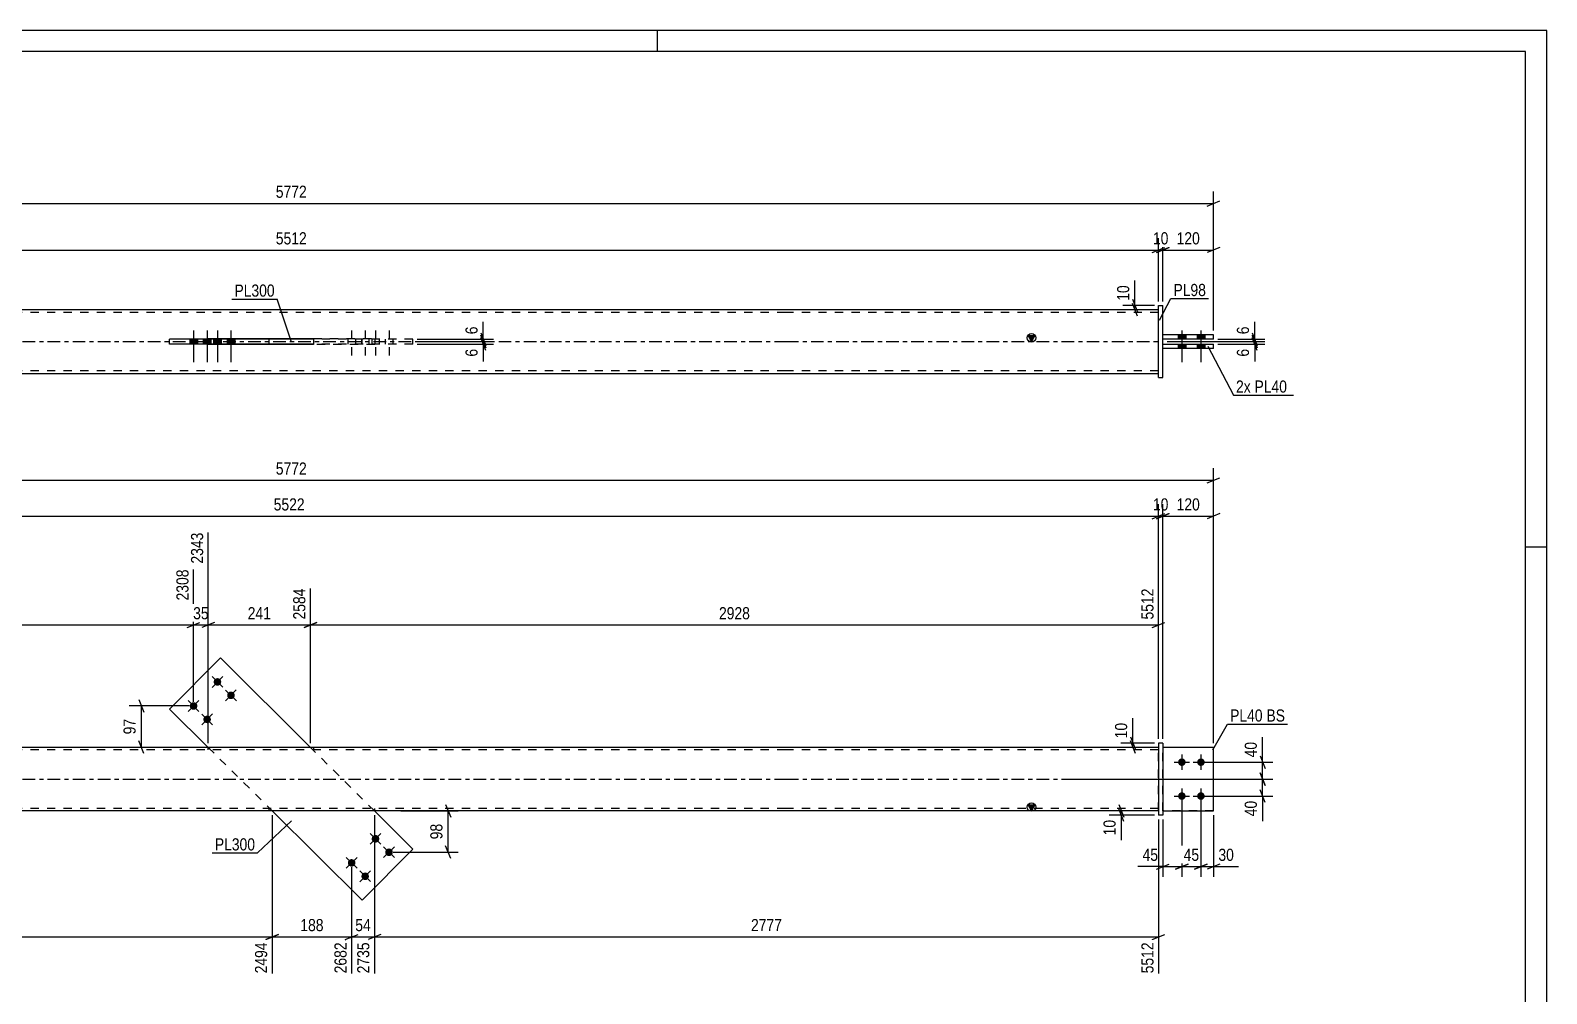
# Model space of a CAD drawing. Header units: millimetres. Extents: x 0 to 594, y 0 to 420.
# Drawn here: x 235.9 to 594, y 192.5 to 420 of the extents above; entities that cross this region are included whole.
import ezdxf

# ---------------------------------------------------------------- set-up
doc = ezdxf.new("R2010")
doc.units = ezdxf.units.MM
doc.linetypes.add('DXK_LINE_DOT2', pattern=[3.9198, 1.9599, -1.9599])
doc.linetypes.add('DXK_LINE_DOT3', pattern=[5.9187, 2.979, -0.9799, 0.9799, -0.9799])
doc.styles.add('Arial Narrow', font='ARIALN.TTF', dxfattribs={"height": 0.2})

# ---------------------------------------------------------------- blocks, each defined once
blk = doc.blocks.new('Unknown-580575931-1131')
at = {"color": 5, "linetype": 'Continuous'}
for p, q in [((594, 420), (0, 420)), ((384, 415), (384, 420)), ((594, 0), (594, 420)), ((589, 415), (5, 415)), ((589, 5), (589, 415)), ((594, 298), (589, 298))]:
    blk.add_line(p, q, dxfattribs=at)
blk = doc.blocks.new('Part-580575931-1689 - 1678')
at = {"color": 2, "linetype": 'Continuous'}
for p, q in [((280.75, 271.81), (268.77, 259.74)), ((302.02, 250.7), (280.75, 271.81)), ((268.77, 259.74), (277.88, 250.7)), ((314.27, 214.6), (293, 235.7)), ((326.24, 226.66), (317.13, 235.7)), ((314.27, 214.6), (326.24, 226.66))]:
    blk.add_line(p, q, dxfattribs=at)
at = {"color": 7, "linetype": 'DXK_LINE_DOT2'}
for p, q in [((278.24, 250.35), (277.88, 250.7)), ((277.88, 250.7), (293, 235.7)), ((317.13, 235.7), (302.02, 250.7))]:
    blk.add_line(p, q, dxfattribs=at)
blk = doc.blocks.new('Bolt-580575931-1681 - 1678')
at = {"linetype": 'Continuous'}
for points in [[(316.76, 228.46, -1), (318.03, 229.74, -1)], [(319.95, 225.29, -1), (321.22, 226.57, -1)], [(311.12, 222.79, -1), (312.39, 224.06, -1)], [(314.32, 219.62, -1), (315.59, 220.89, -1)]]:
    blk.add_hatch(color=1, dxfattribs=at).paths.add_polyline_path(points)
at = {"color": 1, "linetype": 'Continuous'}
for p, q in [((318.67, 227.84), (316.12, 230.37)), ((316.13, 227.83), (318.66, 230.38)), ((321.86, 224.67), (319.31, 227.2)), ((319.32, 224.66), (321.86, 227.21)), ((313.04, 222.16), (310.48, 224.69)), ((310.49, 222.15), (313.03, 224.7)), ((316.23, 218.99), (313.67, 221.52)), ((313.68, 218.98), (316.22, 221.53))]:
    blk.add_line(p, q, dxfattribs=at)
blk = doc.blocks.new('Bolt-580575931-1682 - 1678')
at = {"linetype": 'Continuous'}
for points in [[(280.7, 266.79, -1), (279.43, 265.51, -1)], [(283.89, 263.62, -1), (282.62, 262.34, -1)], [(275.06, 261.11, -1), (273.79, 259.83, -1)], [(278.26, 257.94, -1), (276.99, 256.66, -1)]]:
    blk.add_hatch(color=1, dxfattribs=at).paths.add_polyline_path(points)
at = {"color": 1, "linetype": 'Continuous'}
for p, q in [((278.78, 267.41), (281.34, 264.88)), ((281.33, 267.42), (278.79, 264.87)), ((273.15, 261.74), (275.7, 259.2)), ((275.69, 261.75), (273.16, 259.19)), ((281.98, 264.24), (284.53, 261.71)), ((284.52, 264.25), (281.99, 261.7)), ((276.34, 258.57), (278.9, 256.03)), ((278.89, 258.58), (276.35, 256.02))]:
    blk.add_line(p, q, dxfattribs=at)
blk = doc.blocks.new('Bolt-580575931-1684 - 1678')
at = {"linetype": 'Continuous'}
for points in [[(507.84, 248.1, -1), (507.84, 246.3, -1)], [(512.34, 248.1, -1), (512.34, 246.3, -1)], [(507.84, 240.1, -1), (507.84, 238.3, -1)], [(512.34, 240.1, -1), (512.34, 238.3, -1)]]:
    blk.add_hatch(color=1, dxfattribs=at).paths.add_polyline_path(points)
at = {"color": 1, "linetype": 'Continuous'}
for p, q in [((506.04, 247.2), (509.64, 247.2)), ((507.84, 249), (507.84, 245.4)), ((510.54, 247.2), (514.14, 247.2)), ((512.34, 249), (512.34, 245.4)), ((507.84, 241), (507.84, 237.4)), ((512.34, 241), (512.34, 237.4)), ((506.04, 239.2), (509.64, 239.2)), ((510.54, 239.2), (514.14, 239.2))]:
    blk.add_line(p, q, dxfattribs=at)
blk = doc.blocks.new('Part-580575931-1705 - 1678')
at = {"color": 2, "linetype": 'Continuous'}
for p, q in [((503.34, 251.7), (502.34, 251.7)), ((502.34, 251.7), (502.34, 234.7)), ((503.34, 251.7), (503.34, 234.7)), ((503.34, 234.7), (502.34, 234.7))]:
    blk.add_line(p, q, dxfattribs=at)
blk = doc.blocks.new('Part-580575931-1710 - 1678')
at = {"color": 7, "linetype": 'DXK_LINE_DOT2'}
for p, q in [((515.34, 250.7), (503.34, 250.7)), ((503.34, 235.7), (503.34, 250.7)), ((515.34, 235.7), (515.34, 250.7)), ((515.34, 235.7), (503.34, 235.7))]:
    blk.add_line(p, q, dxfattribs=at)
blk = doc.blocks.new('Part-580575931-1715 - 1678')
at = {"color": 2, "linetype": 'Continuous'}
for p, q in [((515.34, 250.7), (503.34, 250.7)), ((515.34, 235.7), (515.34, 250.7)), ((503.34, 235.7), (515.34, 235.7))]:
    blk.add_line(p, q, dxfattribs=at)
at = {"color": 7, "linetype": 'DXK_LINE_DOT2'}
blk.add_line((503.34, 250.7), (503.34, 235.7), dxfattribs=at)
blk = doc.blocks.new('Part-580575931-1720 - 1678')
at = {"linetype": 'Continuous'}
blk.add_hatch(color=2, dxfattribs=at).paths.add_polyline_path([(472.34, 235.7), (471.54, 237.1), (473.14, 237.1)])
at = {"color": 2, "linetype": 'Continuous'}
for p, q in [((414.24, 250.7), (180.77, 250.7)), ((502.34, 250.7), (414.34, 250.7)), ((472.34, 235.7), (471.54, 237.1)), ((471.54, 237.1), (473.14, 237.1)), ((473.14, 237.1), (472.34, 235.7)), ((414.24, 235.7), (180.77, 235.7)), ((502.34, 235.7), (414.34, 235.7))]:
    blk.add_line(p, q, dxfattribs=at)
at = {"color": 7, "linetype": 'DXK_LINE_DOT2'}
for p, q in [((277.78, 250.7), (277.78, 250.1)), ((302.72, 250.7), (302.72, 250.1)), ((502.34, 235.7), (502.34, 250.7)), ((414.24, 250.1), (180.77, 250.1)), ((502.34, 250.1), (414.34, 250.1)), ((414.24, 236.3), (180.77, 236.3)), ((292.29, 235.7), (292.29, 236.3)), ((317.23, 235.7), (317.23, 236.3)), ((502.34, 236.3), (414.34, 236.3))]:
    blk.add_line(p, q, dxfattribs=at)
at = {"color": 7, "linetype": 'DXK_LINE_DOT3'}
for p, q in [((180.77, 243.2), (414.24, 243.2)), ((414.34, 243.2), (502.34, 243.2))]:
    blk.add_line(p, q, dxfattribs=at)
at = {"color": 2, "linetype": 'Continuous'}
blk.add_circle((472.34, 236.6), 1, dxfattribs=at)
blk = doc.blocks.new('Bolt-580575931-1423 - 1368')
at = {"color": 1, "linetype": 'DXK_LINE_DOT2'}
for p, q in [((311.76, 349.11), (311.76, 341.61)), ((314.95, 349.11), (314.95, 341.61)), ((317.39, 349.11), (317.39, 341.61)), ((320.59, 349.11), (320.59, 341.61)), ((310.86, 347.11), (310.86, 345.91)), ((312.66, 347.11), (312.66, 345.91)), ((314.05, 347.11), (314.05, 345.91)), ((315.85, 347.11), (315.85, 345.91)), ((316.49, 347.11), (316.49, 345.91)), ((318.29, 347.11), (318.29, 345.91)), ((319.69, 347.11), (319.69, 345.91)), ((321.49, 347.11), (321.49, 345.91))]:
    blk.add_line(p, q, dxfattribs=at)
blk = doc.blocks.new('Part-580575931-1396 - 1368')
at = {"color": 2, "linetype": 'Continuous'}
for p, q in [((515.34, 348.11), (503.34, 348.11)), ((515.34, 347.11), (515.34, 348.11)), ((515.34, 347.11), (503.34, 347.11))]:
    blk.add_line(p, q, dxfattribs=at)
at = {"color": 7, "linetype": 'DXK_LINE_DOT2'}
blk.add_line((503.34, 347.11), (503.34, 348.11), dxfattribs=at)
blk = doc.blocks.new('Part-580575931-1401 - 1368')
at = {"color": 2, "linetype": 'Continuous'}
for p, q in [((503.34, 345.91), (515.34, 345.91)), ((515.34, 344.91), (503.34, 344.91)), ((515.34, 344.91), (515.34, 345.91))]:
    blk.add_line(p, q, dxfattribs=at)
at = {"color": 7, "linetype": 'DXK_LINE_DOT2'}
blk.add_line((503.34, 344.91), (503.34, 345.91), dxfattribs=at)
blk = doc.blocks.new('Part-580575931-1416 - 1368')
at = {"linetype": 'Continuous'}
blk.add_hatch(color=2, dxfattribs=at).paths.add_polyline_path([(472.34, 346.51), (471.54, 347.91), (473.14, 347.91)])
at = {"color": 2, "linetype": 'Continuous'}
for p, q in [((414.24, 354.01), (180.77, 354.01)), ((502.34, 354.01), (414.34, 354.01)), ((472.34, 346.51), (471.54, 347.91)), ((471.54, 347.91), (473.14, 347.91)), ((473.14, 347.91), (472.34, 346.51)), ((277.78, 347.21), (302.72, 347.21)), ((277.78, 347.11), (277.78, 347.21)), ((277.78, 345.91), (277.78, 345.81)), ((302.72, 345.81), (277.78, 345.81)), ((292.29, 347.11), (292.29, 347.21)), ((292.29, 345.91), (292.29, 345.81)), ((302.72, 347.21), (302.72, 345.81)), ((180.77, 339.01), (414.24, 339.01)), ((414.34, 339.01), (502.34, 339.01))]:
    blk.add_line(p, q, dxfattribs=at)
at = {"color": 7, "linetype": 'DXK_LINE_DOT2'}
for p, q in [((414.24, 353.41), (180.77, 353.41)), ((502.34, 353.41), (414.34, 353.41)), ((502.34, 339.01), (502.34, 354.01)), ((277.78, 345.81), (277.78, 347.11)), ((292.29, 345.81), (292.29, 347.11)), ((302.72, 347.21), (317.23, 347.21)), ((317.23, 345.81), (302.72, 345.81)), ((317.23, 347.21), (317.23, 345.81)), ((414.24, 339.61), (180.77, 339.61)), ((502.34, 339.61), (414.34, 339.61))]:
    blk.add_line(p, q, dxfattribs=at)
at = {"color": 7, "linetype": 'DXK_LINE_DOT3'}
for p, q in [((180.77, 346.51), (414.24, 346.51)), ((414.34, 346.51), (502.34, 346.51))]:
    blk.add_line(p, q, dxfattribs=at)
at = {"color": 2, "linetype": 'Continuous'}
blk.add_circle((472.34, 347.41), 1, dxfattribs=at)
blk = doc.blocks.new('Bolt-580575931-1422 - 1368')
at = {"linetype": 'Continuous'}
for points in [[(275.33, 347.11), (273.53, 347.11), (273.53, 345.91), (275.33, 345.91)], [(278.52, 347.11), (276.72, 347.11), (276.72, 345.91), (278.52, 345.91)], [(280.96, 347.11), (279.16, 347.11), (279.16, 345.91), (280.96, 345.91)], [(284.16, 347.11), (282.36, 347.11), (282.36, 345.91), (284.16, 345.91)]]:
    blk.add_hatch(color=1, dxfattribs=at).paths.add_polyline_path(points)
at = {"color": 1, "linetype": 'Continuous'}
for p, q in [((274.43, 349.11), (274.43, 341.61)), ((277.62, 349.11), (277.62, 341.61)), ((280.06, 349.11), (280.06, 341.61)), ((283.26, 349.11), (283.26, 341.61)), ((273.53, 347.11), (273.53, 345.91)), ((275.33, 347.11), (275.33, 345.91)), ((276.72, 347.11), (276.72, 345.91)), ((278.52, 347.11), (278.52, 345.91)), ((279.16, 347.11), (279.16, 345.91)), ((280.96, 347.11), (280.96, 345.91)), ((282.36, 347.11), (282.36, 345.91)), ((284.16, 347.11), (284.16, 345.91))]:
    blk.add_line(p, q, dxfattribs=at)
blk = doc.blocks.new('Part-580575931-1444 - 1368')
at = {"color": 2, "linetype": 'Continuous'}
for p, q in [((502.34, 338.01), (502.34, 355.01)), ((502.34, 355.01), (503.34, 355.01)), ((503.34, 338.01), (503.34, 355.01)), ((502.34, 338.01), (503.34, 338.01))]:
    blk.add_line(p, q, dxfattribs=at)
blk = doc.blocks.new('Part-580575931-1470 - 1368')
at = {"color": 2, "linetype": 'Continuous'}
for p, q in [((268.77, 345.91), (268.77, 347.11)), ((302.72, 347.11), (268.77, 347.11)), ((302.72, 345.91), (268.77, 345.91)), ((280.75, 345.91), (280.75, 347.11))]:
    blk.add_line(p, q, dxfattribs=at)
at = {"color": 7, "linetype": 'DXK_LINE_DOT2'}
for p, q in [((326.24, 347.11), (302.72, 347.11)), ((326.24, 345.91), (302.72, 345.91)), ((314.27, 345.91), (314.27, 347.11)), ((326.24, 345.91), (326.24, 347.11))]:
    blk.add_line(p, q, dxfattribs=at)
blk = doc.blocks.new('Bolt-580575931-1472 - 1368')
at = {"linetype": 'Continuous'}
for points in [[(508.74, 348.11), (506.94, 348.11), (506.94, 347.11), (508.74, 347.11)], [(508.74, 348.11), (506.94, 348.11), (506.94, 347.11), (508.74, 347.11)], [(513.24, 348.11), (511.44, 348.11), (511.44, 347.11), (513.24, 347.11)], [(513.24, 348.11), (511.44, 348.11), (511.44, 347.11), (513.24, 347.11)], [(508.74, 345.91), (506.94, 345.91), (506.94, 344.91), (508.74, 344.91)], [(508.74, 345.91), (506.94, 345.91), (506.94, 344.91), (508.74, 344.91)], [(513.24, 345.91), (511.44, 345.91), (511.44, 344.91), (513.24, 344.91)], [(513.24, 345.91), (511.44, 345.91), (511.44, 344.91), (513.24, 344.91)]]:
    blk.add_hatch(color=1, dxfattribs=at).paths.add_polyline_path(points)
at = {"color": 1, "linetype": 'Continuous'}
for p, q in [((506.94, 348.11), (506.94, 347.11)), ((506.94, 348.11), (506.94, 347.11)), ((507.84, 349.11), (507.84, 341.61)), ((507.84, 349.11), (507.84, 341.61)), ((508.74, 348.11), (508.74, 347.11)), ((508.74, 348.11), (508.74, 347.11)), ((511.44, 348.11), (511.44, 347.11)), ((511.44, 348.11), (511.44, 347.11)), ((512.34, 349.11), (512.34, 341.61)), ((512.34, 349.11), (512.34, 341.61)), ((513.24, 348.11), (513.24, 347.11)), ((513.24, 348.11), (513.24, 347.11)), ((506.94, 345.91), (506.94, 344.91)), ((506.94, 345.91), (506.94, 344.91)), ((508.74, 345.91), (508.74, 344.91)), ((508.74, 345.91), (508.74, 344.91)), ((511.44, 345.91), (511.44, 344.91)), ((511.44, 345.91), (511.44, 344.91)), ((513.24, 345.91), (513.24, 344.91)), ((513.24, 345.91), (513.24, 344.91))]:
    blk.add_line(p, q, dxfattribs=at)
blk = doc.blocks.new('StraightDimension-580575931-2042 - 1678')
at = {"color": 7, "linetype": 'Continuous'}
for p, q in [((502.34, 252.7), (502.34, 308.13)), ((503.34, 252.7), (503.34, 308.13)), ((500.84, 304.68), (503.84, 305.88)), ((504.84, 305.88), (501.84, 304.68)), ((502.34, 305.28), (503.34, 305.28))]:
    blk.add_line(p, q, dxfattribs=at)
at = {"color": 0}
blk.add_wipeout([(505.27, 306.03), (505.27, 310.23), (500.41, 310.23), (500.41, 306.03)], dxfattribs=at)
at = {"color": 3, "style": 'Arial Narrow'}
blk.add_text('10', height=2.863, dxfattribs=at).set_placement((501.01, 306.63))
blk = doc.blocks.new('StraightDimension-580575931-1850 - 1678')
at = {"color": 7, "linetype": 'Continuous'}
for p, q in [((293, 234.7), (293, 197.34)), ((311.76, 222.42), (311.76, 197.34)), ((294.5, 206.55), (291.5, 205.35)), ((293, 205.95), (311.76, 205.95)), ((310.26, 205.35), (313.26, 206.55))]:
    blk.add_line(p, q, dxfattribs=at)
at = {"color": 0}
blk.add_wipeout([(305.72, 206.7), (305.72, 210.9), (299.04, 210.9), (299.04, 206.7)], dxfattribs=at)
at = {"color": 3, "style": 'Arial Narrow'}
blk.add_text('188', height=2.863, dxfattribs=at).set_placement((299.64, 207.3))
at = {"color": 0, "linetype": 'Continuous'}
blk.add_wipeout([(311.16, 205.25), (306.96, 205.25), (306.96, 196.74), (311.16, 196.74)], dxfattribs=at)
at = {"color": 3, "linetype": 'Continuous', "style": 'Arial Narrow'}
blk.add_text('2682', height=2.863, rotation=90.0002, dxfattribs=at).set_placement((310.56, 197.34))
blk = doc.blocks.new('StraightDimension-580575931-1945 - 1678')
at = {"color": 7, "linetype": 'Continuous'}
for p, q in [((507.84, 238.2), (507.84, 220.15)), ((503.34, 233.7), (503.34, 220.15)), ((501.84, 221.95), (504.84, 223.15)), ((503.34, 222.55), (507.84, 222.55)), ((509.34, 223.15), (506.34, 221.95))]:
    blk.add_line(p, q, dxfattribs=at)
at = {"color": 0}
blk.add_wipeout([(502.82, 223.3), (502.82, 227.5), (497.96, 227.5), (497.96, 223.3)], dxfattribs=at)
at = {"color": 7, "linetype": 'Continuous'}
blk.add_line((503.34, 222.55), (497.44, 222.55), dxfattribs=at)
blk.add_line((503.34, 222.55), (497.44, 222.55), dxfattribs=at)
at = {"color": 3, "style": 'Arial Narrow'}
blk.add_text('45', height=2.863, dxfattribs=at).set_placement((498.56, 223.9))
blk = doc.blocks.new('StraightDimension-580575931-2004 - 1678')
at = {"color": 7, "linetype": 'Continuous'}
for p, q in [((526.3, 244.72), (527.5, 241.72)), ((481.39, 243.22), (529.3, 243.22)), ((527.5, 237.7), (526.3, 240.7)), ((526.9, 239.2), (526.9, 243.22)), ((513.34, 239.2), (529.3, 239.2))]:
    blk.add_line(p, q, dxfattribs=at)
at = {"color": 0}
blk.add_wipeout([(526.15, 238.68), (521.95, 238.68), (521.95, 233.82), (526.15, 233.82)], dxfattribs=at)
at = {"color": 7, "linetype": 'Continuous'}
blk.add_line((526.9, 239.2), (526.9, 233.29), dxfattribs=at)
blk.add_line((526.9, 239.2), (526.9, 233.29), dxfattribs=at)
at = {"color": 3, "style": 'Arial Narrow'}
blk.add_text('40', height=2.863, rotation=90.0002, dxfattribs=at).set_placement((525.55, 234.42))
blk = doc.blocks.new('StraightDimension-580575931-1936 - 1678')
at = {"color": 7, "linetype": 'Continuous'}
for p, q in [((492.94, 237.2), (494.14, 234.2)), ((501.34, 235.7), (490.69, 235.7)), ((501.34, 234.7), (490.69, 234.7)), ((494.14, 233.2), (492.94, 236.2)), ((493.54, 234.7), (493.54, 235.7))]:
    blk.add_line(p, q, dxfattribs=at)
at = {"color": 0}
blk.add_wipeout([(492.79, 234.18), (488.59, 234.18), (488.59, 229.32), (492.79, 229.32)], dxfattribs=at)
at = {"color": 7, "linetype": 'Continuous'}
blk.add_line((493.54, 234.7), (493.54, 228.79), dxfattribs=at)
blk.add_line((493.54, 234.7), (493.54, 228.79), dxfattribs=at)
at = {"color": 3, "style": 'Arial Narrow'}
blk.add_text('10', height=2.863, rotation=90.0002, dxfattribs=at).set_placement((492.19, 229.92))
blk = doc.blocks.new('StraightDimension-580575931-1736 - 1678')
at = {"color": 7, "linetype": 'Continuous'}
for p, q in [((515.34, 251.7), (515.34, 316.6)), ((79.67, 313.75), (515.34, 313.75)), ((513.84, 313.15), (516.84, 314.35))]:
    blk.add_line(p, q, dxfattribs=at)
at = {"color": 0}
blk.add_wipeout([(301.76, 314.5), (301.76, 318.7), (293.25, 318.7), (293.25, 314.5)], dxfattribs=at)
at = {"color": 3, "style": 'Arial Narrow'}
blk.add_text('5772', height=2.863, dxfattribs=at).set_placement((293.85, 315.1))
blk = doc.blocks.new('StraightDimension-580575931-1750 - 1678')
at = {"color": 7, "linetype": 'Continuous'}
for p, q in [((274.43, 261.47), (274.43, 292.71)), ((94.17, 280.19), (91.17, 278.99)), ((92.67, 251.7), (92.67, 282.72)), ((92.67, 279.59), (274.43, 279.59)), ((272.93, 278.99), (275.93, 280.19))]:
    blk.add_line(p, q, dxfattribs=at)
at = {"color": 0, "linetype": 'Continuous'}
for points in [[(273.83, 293.31), (269.63, 293.31), (269.63, 284.79), (273.83, 284.79)], [(92.07, 283.32), (87.87, 283.32), (87.87, 280.29), (92.07, 280.29)]]:
    blk.add_wipeout(points, dxfattribs=at)
at = {"color": 0}
blk.add_wipeout([(187.81, 280.34), (187.81, 284.54), (179.29, 284.54), (179.29, 280.34)], dxfattribs=at)
at = {"color": 3, "linetype": 'Continuous', "style": 'Arial Narrow'}
for s, height, p in [('2308', 2.863, (273.23, 285.39)), ('0', 2.86, (91.47, 280.89))]:
    blk.add_text(s, height=height, rotation=90.0002, dxfattribs=at).set_placement(p)
at = {"color": 3, "style": 'Arial Narrow'}
blk.add_text('2308', height=2.863, dxfattribs=at).set_placement((179.89, 280.94))
blk = doc.blocks.new('StraightDimension-580575931-1760 - 1678')
at = {"color": 7, "linetype": 'Continuous'}
for p, q in [((277.88, 251.7), (277.88, 301.41)), ((274.43, 261.47), (274.43, 292.71)), ((272.93, 278.99), (275.93, 280.19)), ((274.43, 279.59), (277.88, 279.59)), ((279.38, 280.19), (276.38, 278.99))]:
    blk.add_line(p, q, dxfattribs=at)
at = {"color": 0, "linetype": 'Continuous'}
blk.add_wipeout([(277.28, 302.01), (273.08, 302.01), (273.08, 293.49), (277.28, 293.49)], dxfattribs=at)
at = {"color": 0}
blk.add_wipeout([(278.58, 280.34), (278.58, 284.54), (273.73, 284.54), (273.73, 280.34)], dxfattribs=at)
at = {"color": 3, "linetype": 'Continuous', "style": 'Arial Narrow'}
blk.add_text('2343', height=2.863, rotation=90.0002, dxfattribs=at).set_placement((276.68, 294.09))
at = {"color": 3, "style": 'Arial Narrow'}
blk.add_text('35', height=2.863, dxfattribs=at).set_placement((274.33, 280.94))
blk = doc.blocks.new('StraightDimension-580575931-2047 - 1678')
at = {"color": 7, "linetype": 'Continuous'}
for p, q in [((502.34, 252.7), (502.34, 308.13)), ((91.67, 305.28), (502.34, 305.28)), ((500.84, 304.68), (503.84, 305.88))]:
    blk.add_line(p, q, dxfattribs=at)
at = {"color": 0}
blk.add_wipeout([(301.26, 306.03), (301.26, 310.23), (292.75, 310.23), (292.75, 306.03)], dxfattribs=at)
at = {"color": 3, "style": 'Arial Narrow'}
blk.add_text('5522', height=2.863, dxfattribs=at).set_placement((293.35, 306.63))
blk = doc.blocks.new('StraightDimension-580575931-1776 - 1678')
at = {"color": 7, "linetype": 'Continuous'}
for p, q in [((277.88, 251.7), (277.88, 301.41)), ((302.02, 251.7), (302.02, 288.21)), ((279.38, 280.19), (276.38, 278.99)), ((277.88, 279.59), (302.02, 279.59)), ((300.52, 278.99), (303.52, 280.19))]:
    blk.add_line(p, q, dxfattribs=at)
at = {"color": 0, "linetype": 'Continuous'}
blk.add_wipeout([(301.42, 288.81), (297.22, 288.81), (297.22, 280.29), (301.42, 280.29)], dxfattribs=at)
at = {"color": 0}
blk.add_wipeout([(293.29, 280.34), (293.29, 284.54), (286.61, 284.54), (286.61, 280.34)], dxfattribs=at)
at = {"color": 3, "linetype": 'Continuous', "style": 'Arial Narrow'}
blk.add_text('2584', height=2.863, rotation=90.0002, dxfattribs=at).set_placement((300.82, 280.89))
at = {"color": 3, "style": 'Arial Narrow'}
blk.add_text('241', height=2.863, dxfattribs=at).set_placement((287.21, 280.94))
blk = doc.blocks.new('StraightDimension-580575931-1798 - 1678')
at = {"color": 7, "linetype": 'Continuous'}
for p, q in [((302.02, 251.7), (302.02, 288.21)), ((502.34, 252.7), (502.34, 288.21)), ((303.52, 280.19), (300.52, 278.99)), ((302.02, 279.59), (502.34, 279.59)), ((500.84, 278.99), (503.84, 280.19))]:
    blk.add_line(p, q, dxfattribs=at)
at = {"color": 0, "linetype": 'Continuous'}
blk.add_wipeout([(501.74, 288.81), (497.54, 288.81), (497.54, 280.29), (501.74, 280.29)], dxfattribs=at)
at = {"color": 0}
blk.add_wipeout([(406.44, 280.34), (406.44, 284.54), (397.92, 284.54), (397.92, 280.34)], dxfattribs=at)
at = {"color": 3, "linetype": 'Continuous', "style": 'Arial Narrow'}
blk.add_text('5512', height=2.863, rotation=90.0002, dxfattribs=at).set_placement((501.14, 280.89))
at = {"color": 3, "style": 'Arial Narrow'}
blk.add_text('2928', height=2.863, dxfattribs=at).set_placement((398.52, 280.94))
blk = doc.blocks.new('StraightDimension-580575931-1955 - 1678')
at = {"color": 7, "linetype": 'Continuous'}
for p, q in [((507.84, 238.2), (507.84, 220.15)), ((512.34, 238.2), (512.34, 220.15)), ((506.34, 221.95), (509.34, 223.15)), ((507.84, 222.55), (512.34, 222.55)), ((513.84, 223.15), (510.84, 221.95))]:
    blk.add_line(p, q, dxfattribs=at)
at = {"color": 0}
blk.add_wipeout([(512.52, 223.3), (512.52, 227.5), (507.66, 227.5), (507.66, 223.3)], dxfattribs=at)
at = {"color": 3, "style": 'Arial Narrow'}
blk.add_text('45', height=2.863, dxfattribs=at).set_placement((508.26, 223.9))
blk = doc.blocks.new('StraightDimension-580575931-1838 - 1678')
at = {"color": 7, "linetype": 'Continuous'}
for p, q in [((92.67, 233.7), (92.67, 202.83)), ((293, 234.7), (293, 197.34)), ((94.17, 206.55), (91.17, 205.35)), ((92.67, 205.95), (293, 205.95)), ((291.5, 205.35), (294.5, 206.55))]:
    blk.add_line(p, q, dxfattribs=at)
at = {"color": 0}
blk.add_wipeout([(197.09, 206.7), (197.09, 210.9), (188.58, 210.9), (188.58, 206.7)], dxfattribs=at)
at = {"color": 0, "linetype": 'Continuous'}
for points in [[(92.07, 205.25), (87.87, 205.25), (87.87, 202.23), (92.07, 202.23)], [(292.4, 205.25), (288.2, 205.25), (288.2, 196.74), (292.4, 196.74)]]:
    blk.add_wipeout(points, dxfattribs=at)
at = {"color": 3, "style": 'Arial Narrow'}
blk.add_text('2494', height=2.863, dxfattribs=at).set_placement((189.18, 207.3))
at = {"color": 3, "linetype": 'Continuous', "style": 'Arial Narrow'}
for s, height, p in [('0', 2.86, (91.47, 202.83)), ('2494', 2.863, (291.8, 197.34))]:
    blk.add_text(s, height=height, rotation=90.0002, dxfattribs=at).set_placement(p)
blk = doc.blocks.new('StraightDimension-580575931-1864 - 1678')
at = {"color": 7, "linetype": 'Continuous'}
for p, q in [((317.13, 234.7), (317.13, 197.34)), ((311.76, 222.42), (311.76, 197.34)), ((310.26, 205.35), (313.26, 206.55)), ((311.76, 205.95), (317.13, 205.95)), ((318.63, 206.55), (315.63, 205.35))]:
    blk.add_line(p, q, dxfattribs=at)
at = {"color": 0}
blk.add_wipeout([(316.87, 206.7), (316.87, 210.9), (312.02, 210.9), (312.02, 206.7)], dxfattribs=at)
at = {"color": 3, "style": 'Arial Narrow'}
blk.add_text('54', height=2.863, dxfattribs=at).set_placement((312.62, 207.3))
at = {"color": 0, "linetype": 'Continuous'}
blk.add_wipeout([(316.53, 205.25), (312.33, 205.25), (312.33, 196.74), (316.53, 196.74)], dxfattribs=at)
at = {"color": 3, "linetype": 'Continuous', "style": 'Arial Narrow'}
blk.add_text('2735', height=2.863, rotation=90.0002, dxfattribs=at).set_placement((315.93, 197.34))
blk = doc.blocks.new('StraightDimension-580575931-1878 - 1678')
at = {"color": 7, "linetype": 'Continuous'}
for p, q in [((317.13, 234.7), (317.13, 197.34)), ((502.34, 233.7), (502.34, 197.34)), ((318.63, 206.55), (315.63, 205.35)), ((317.13, 205.95), (502.34, 205.95)), ((500.84, 205.35), (503.84, 206.55))]:
    blk.add_line(p, q, dxfattribs=at)
at = {"color": 0}
blk.add_wipeout([(413.99, 206.7), (413.99, 210.9), (405.48, 210.9), (405.48, 206.7)], dxfattribs=at)
at = {"color": 0, "linetype": 'Continuous'}
blk.add_wipeout([(501.74, 205.25), (497.54, 205.25), (497.54, 196.74), (501.74, 196.74)], dxfattribs=at)
at = {"color": 3, "style": 'Arial Narrow'}
blk.add_text('2777', height=2.863, dxfattribs=at).set_placement((406.08, 207.3))
at = {"color": 3, "linetype": 'Continuous', "style": 'Arial Narrow'}
blk.add_text('5512', height=2.863, rotation=90.0002, dxfattribs=at).set_placement((501.14, 197.34))
blk = doc.blocks.new('StraightDimension-580575931-1965 - 1678')
at = {"color": 7, "linetype": 'Continuous'}
for p, q in [((512.34, 238.2), (512.34, 220.15)), ((515.34, 234.7), (515.34, 220.15)), ((510.84, 221.95), (513.84, 223.15)), ((512.34, 222.55), (515.34, 222.55)), ((516.84, 223.15), (513.84, 221.95))]:
    blk.add_line(p, q, dxfattribs=at)
at = {"color": 0}
blk.add_wipeout([(520.72, 223.3), (520.72, 227.5), (515.87, 227.5), (515.87, 223.3)], dxfattribs=at)
at = {"color": 7, "linetype": 'Continuous'}
blk.add_line((515.34, 222.55), (521.25, 222.55), dxfattribs=at)
blk.add_line((515.34, 222.55), (521.25, 222.55), dxfattribs=at)
at = {"color": 3, "style": 'Arial Narrow'}
blk.add_text('30', height=2.863, dxfattribs=at).set_placement((516.47, 223.9))
blk = doc.blocks.new('StraightDimension-580575931-1993 - 1678')
at = {"color": 7, "linetype": 'Continuous'}
for p, q in [((333.95, 237.2), (335.15, 234.2)), ((323.37, 235.7), (336.95, 235.7)), ((334.55, 225.93), (334.55, 235.7)), ((321.59, 225.93), (336.95, 225.93)), ((335.15, 224.43), (333.95, 227.43))]:
    blk.add_line(p, q, dxfattribs=at)
at = {"color": 0}
blk.add_wipeout([(333.8, 233.25), (329.6, 233.25), (329.6, 228.39), (333.8, 228.39)], dxfattribs=at)
at = {"color": 3, "style": 'Arial Narrow'}
blk.add_text('98', height=2.863, rotation=90.0002, dxfattribs=at).set_placement((333.2, 228.99))
blk = doc.blocks.new('StraightDimension-580575931-2014 - 1678')
at = {"color": 7, "linetype": 'Continuous'}
for p, q in [((513.34, 247.2), (529.3, 247.2)), ((526.3, 248.7), (527.5, 245.7)), ((526.9, 243.22), (526.9, 247.2)), ((527.5, 241.72), (526.3, 244.72)), ((481.39, 243.22), (529.3, 243.22))]:
    blk.add_line(p, q, dxfattribs=at)
at = {"color": 0}
blk.add_wipeout([(526.15, 252.58), (521.95, 252.58), (521.95, 247.73), (526.15, 247.73)], dxfattribs=at)
at = {"color": 7, "linetype": 'Continuous'}
blk.add_line((526.9, 247.2), (526.9, 253.11), dxfattribs=at)
blk.add_line((526.9, 247.2), (526.9, 253.11), dxfattribs=at)
at = {"color": 3, "style": 'Arial Narrow'}
blk.add_text('40', height=2.863, rotation=90.0002, dxfattribs=at).set_placement((525.55, 248.33))
blk = doc.blocks.new('StraightDimension-580575931-2027 - 1678')
at = {"color": 7, "linetype": 'Continuous'}
for p, q in [((477.52, 250.72), (498.67, 250.72)), ((501.34, 251.7), (493.42, 251.7)), ((495.67, 253.2), (496.87, 250.2)), ((496.87, 249.22), (495.67, 252.22)), ((496.27, 250.72), (496.27, 251.7))]:
    blk.add_line(p, q, dxfattribs=at)
at = {"color": 0}
blk.add_wipeout([(495.52, 257.08), (491.32, 257.08), (491.32, 252.23), (495.52, 252.23)], dxfattribs=at)
at = {"color": 7, "linetype": 'Continuous'}
blk.add_line((496.27, 251.7), (496.27, 257.61), dxfattribs=at)
blk.add_line((496.27, 251.7), (496.27, 257.61), dxfattribs=at)
at = {"color": 3, "style": 'Arial Narrow'}
blk.add_text('10', height=2.863, rotation=90.0002, dxfattribs=at).set_placement((494.92, 252.83))
blk = doc.blocks.new('StraightDimension-580575931-2032 - 1678')
at = {"color": 7, "linetype": 'Continuous'}
for p, q in [((503.34, 252.7), (503.34, 308.13)), ((515.34, 251.7), (515.34, 308.13)), ((501.84, 304.68), (504.84, 305.88)), ((503.34, 305.28), (515.34, 305.28)), ((516.84, 305.88), (513.84, 304.68))]:
    blk.add_line(p, q, dxfattribs=at)
at = {"color": 0}
blk.add_wipeout([(512.68, 306.03), (512.68, 310.23), (506, 310.23), (506, 306.03)], dxfattribs=at)
at = {"color": 3, "style": 'Arial Narrow'}
blk.add_text('120', height=2.863, dxfattribs=at).set_placement((506.6, 306.63))
blk = doc.blocks.new('StraightDimension-580575931-3464 - 1678')
at = {"color": 7, "linetype": 'Continuous'}
for p, q in [((261.49, 261.97), (262.69, 258.97)), ((273.43, 260.47), (259.24, 260.47)), ((262.09, 250.72), (262.09, 260.47)), ((191, 250.72), (264.49, 250.72)), ((262.69, 249.22), (261.49, 252.22))]:
    blk.add_line(p, q, dxfattribs=at)
at = {"color": 0}
blk.add_wipeout([(261.34, 258.02), (257.14, 258.02), (257.14, 253.17), (261.34, 253.17)], dxfattribs=at)
at = {"color": 3, "style": 'Arial Narrow'}
blk.add_text('97', height=2.863, rotation=90.0002, dxfattribs=at).set_placement((260.74, 253.77))
blk = doc.blocks.new('StraightDimension-580575931-1541 - 1368')
at = {"color": 7, "linetype": 'Continuous'}
for p, q in [((342.25, 348.61), (343.45, 345.61)), ((343.45, 345.01), (342.25, 348.01)), ((327.24, 347.11), (345.25, 347.11)), ((327.24, 346.51), (345.25, 346.51)), ((342.85, 346.51), (342.85, 347.11))]:
    blk.add_line(p, q, dxfattribs=at)
at = {"color": 0}
blk.add_wipeout([(342.1, 350.67), (337.9, 350.67), (337.9, 347.64), (342.1, 347.64)], dxfattribs=at)
at = {"color": 7, "linetype": 'Continuous'}
blk.add_line((342.85, 347.11), (342.85, 351.19), dxfattribs=at)
blk.add_line((342.85, 347.11), (342.85, 351.19), dxfattribs=at)
at = {"color": 3, "style": 'Arial Narrow'}
blk.add_text('6', height=2.86, rotation=90.0002, dxfattribs=at).set_placement((341.5, 348.24))
blk = doc.blocks.new('StraightDimension-580575931-1561 - 1368')
at = {"color": 7, "linetype": 'Continuous'}
for p, q in [((503.34, 356.01), (503.34, 370.96)), ((515.34, 349.11), (515.34, 370.96)), ((501.84, 367.51), (504.84, 368.71)), ((503.34, 368.11), (515.34, 368.11)), ((516.84, 368.71), (513.84, 367.51))]:
    blk.add_line(p, q, dxfattribs=at)
at = {"color": 0}
blk.add_wipeout([(512.68, 368.86), (512.68, 373.06), (506, 373.06), (506, 368.86)], dxfattribs=at)
at = {"color": 3, "style": 'Arial Narrow'}
blk.add_text('120', height=2.863, dxfattribs=at).set_placement((506.6, 369.46))
blk = doc.blocks.new('StraightDimension-580575931-1571 - 1368')
at = {"color": 7, "linetype": 'Continuous'}
for p, q in [((502.34, 356.01), (502.34, 370.96)), ((503.34, 356.01), (503.34, 370.96)), ((500.84, 367.51), (503.84, 368.71)), ((504.84, 368.71), (501.84, 367.51)), ((502.34, 368.11), (503.34, 368.11))]:
    blk.add_line(p, q, dxfattribs=at)
at = {"color": 0}
blk.add_wipeout([(505.27, 368.86), (505.27, 373.06), (500.41, 373.06), (500.41, 368.86)], dxfattribs=at)
at = {"color": 3, "style": 'Arial Narrow'}
blk.add_text('10', height=2.863, dxfattribs=at).set_placement((501.01, 369.46))
blk = doc.blocks.new('StraightDimension-580575931-1545 - 1368')
at = {"color": 7, "linetype": 'Continuous'}
for p, q in [((342.25, 348.01), (343.45, 345.01)), ((343.45, 344.41), (342.25, 347.41)), ((327.24, 346.51), (345.25, 346.51)), ((327.24, 345.91), (345.25, 345.91)), ((342.85, 345.91), (342.85, 346.51))]:
    blk.add_line(p, q, dxfattribs=at)
at = {"color": 0}
blk.add_wipeout([(342.1, 345.39), (337.9, 345.39), (337.9, 342.36), (342.1, 342.36)], dxfattribs=at)
at = {"color": 7, "linetype": 'Continuous'}
blk.add_line((342.85, 345.91), (342.85, 341.84), dxfattribs=at)
blk.add_line((342.85, 345.91), (342.85, 341.84), dxfattribs=at)
at = {"color": 3, "style": 'Arial Narrow'}
blk.add_text('6', height=2.86, rotation=90.0002, dxfattribs=at).set_placement((341.5, 342.96))
blk = doc.blocks.new('StraightDimension-580575931-1550 - 1368')
at = {"color": 7, "linetype": 'Continuous'}
for p, q in [((513.84, 378.51), (516.84, 379.71)), ((515.34, 349.11), (515.34, 381.96)), ((79.67, 379.11), (515.34, 379.11))]:
    blk.add_line(p, q, dxfattribs=at)
at = {"color": 0}
blk.add_wipeout([(301.76, 379.86), (301.76, 384.06), (293.25, 384.06), (293.25, 379.86)], dxfattribs=at)
at = {"color": 3, "style": 'Arial Narrow'}
blk.add_text('5772', height=2.863, dxfattribs=at).set_placement((293.85, 380.46))
blk = doc.blocks.new('StraightDimension-580575931-1581 - 1368')
at = {"color": 7, "linetype": 'Continuous'}
for p, q in [((502.34, 356.01), (502.34, 370.96)), ((92.67, 368.11), (502.34, 368.11)), ((500.84, 367.51), (503.84, 368.71))]:
    blk.add_line(p, q, dxfattribs=at)
at = {"color": 0}
blk.add_wipeout([(301.76, 368.86), (301.76, 373.06), (293.25, 373.06), (293.25, 368.86)], dxfattribs=at)
at = {"color": 3, "style": 'Arial Narrow'}
blk.add_text('5512', height=2.863, dxfattribs=at).set_placement((293.85, 369.46))
blk = doc.blocks.new('StraightDimension-580575931-1612 - 1368')
at = {"color": 7, "linetype": 'Continuous'}
for p, q in [((501.34, 355.01), (493.91, 355.01)), ((496.16, 356.51), (497.36, 353.51)), ((497.36, 352.51), (496.16, 355.51)), ((496.76, 354.01), (496.76, 355.01)), ((501.34, 354.01), (493.91, 354.01))]:
    blk.add_line(p, q, dxfattribs=at)
at = {"color": 0}
blk.add_wipeout([(496.01, 360.4), (491.81, 360.4), (491.81, 355.54), (496.01, 355.54)], dxfattribs=at)
at = {"color": 7, "linetype": 'Continuous'}
blk.add_line((496.76, 355.01), (496.76, 360.92), dxfattribs=at)
blk.add_line((496.76, 355.01), (496.76, 360.92), dxfattribs=at)
at = {"color": 3, "style": 'Arial Narrow'}
blk.add_text('10', height=2.863, rotation=90.0002, dxfattribs=at).set_placement((495.41, 356.14))
blk = doc.blocks.new('StraightDimension-580575931-1623 - 1368')
at = {"color": 7, "linetype": 'Continuous'}
for p, q in [((524.44, 348.61), (525.64, 345.61)), ((525.64, 345.01), (524.44, 348.01)), ((504.34, 346.51), (527.44, 346.51)), ((516.34, 347.11), (527.44, 347.11)), ((525.04, 346.51), (525.04, 347.11))]:
    blk.add_line(p, q, dxfattribs=at)
at = {"color": 0}
blk.add_wipeout([(524.29, 350.67), (520.09, 350.67), (520.09, 347.64), (524.29, 347.64)], dxfattribs=at)
at = {"color": 7, "linetype": 'Continuous'}
blk.add_line((525.04, 347.11), (525.04, 351.19), dxfattribs=at)
blk.add_line((525.04, 347.11), (525.04, 351.19), dxfattribs=at)
at = {"color": 3, "style": 'Arial Narrow'}
blk.add_text('6', height=2.86, rotation=90.0002, dxfattribs=at).set_placement((523.69, 348.24))
blk = doc.blocks.new('StraightDimension-580575931-1632 - 1368')
at = {"color": 7, "linetype": 'Continuous'}
for p, q in [((524.44, 348.01), (525.64, 345.01)), ((525.64, 344.41), (524.44, 347.41)), ((504.34, 346.51), (527.44, 346.51)), ((516.34, 345.91), (527.44, 345.91)), ((525.04, 345.91), (525.04, 346.51))]:
    blk.add_line(p, q, dxfattribs=at)
at = {"color": 0}
blk.add_wipeout([(524.29, 345.39), (520.09, 345.39), (520.09, 342.36), (524.29, 342.36)], dxfattribs=at)
at = {"color": 7, "linetype": 'Continuous'}
blk.add_line((525.04, 345.91), (525.04, 341.84), dxfattribs=at)
blk.add_line((525.04, 345.91), (525.04, 341.84), dxfattribs=at)
at = {"color": 3, "style": 'Arial Narrow'}
blk.add_text('6', height=2.86, rotation=90.0002, dxfattribs=at).set_placement((523.69, 342.96))
blk = doc.blocks.new('MarkSet-580575931-2078 - 1678')
at = {"color": 0}
blk.add_wipeout([(526.92, 256.79), (526.92, 259.79), (519.24, 259.79), (519.24, 256.79)], dxfattribs=at)
blk.add_wipeout([(526.92, 256.79), (526.92, 259.79), (519.24, 259.79), (519.24, 256.79)], dxfattribs=at)
at = {"color": 30, "linetype": 'Continuous'}
blk.add_line((515.14, 250.12), (518.64, 256.19), dxfattribs=at)
at = {"color": 0}
blk.add_wipeout([(532.2, 256.79), (532.2, 259.79), (527.82, 259.79), (527.82, 256.79)], dxfattribs=at)
blk.add_wipeout([(532.2, 256.79), (532.2, 259.79), (527.82, 259.79), (527.82, 256.79)], dxfattribs=at)
at = {"color": 30, "linetype": 'Continuous'}
blk.add_line((518.64, 256.19), (532.8, 256.19), dxfattribs=at)
at = {"color": 3, "style": 'Arial Narrow'}
for s, p in [('PL40', (519.24, 256.79)), ('BS', (527.82, 256.79))]:
    blk.add_text(s, height=2.863, dxfattribs=at).set_placement(p)
blk = doc.blocks.new('Mark-580575931-1685 - 1678')
at = {"color": 0}
blk.add_wipeout([(288.95, 226.36), (288.95, 229.36), (279.45, 229.36), (279.45, 226.36)], dxfattribs=at)
blk.add_wipeout([(288.95, 226.36), (288.95, 229.36), (279.45, 229.36), (279.45, 226.36)], dxfattribs=at)
at = {"color": 30, "linetype": 'Continuous'}
for p in [(297.59, 233.32), (278.85, 225.76)]:
    blk.add_line(p, (289.55, 225.76), dxfattribs=at)
at = {"color": 3, "style": 'Arial Narrow'}
blk.add_text('PL300', height=2.863, dxfattribs=at).set_placement((279.45, 226.36))
blk = doc.blocks.new('Mark-580575931-1440 - 1368')
at = {"color": 0}
blk.add_wipeout([(513.54, 357.26), (513.54, 360.26), (505.86, 360.26), (505.86, 357.26)], dxfattribs=at)
blk.add_wipeout([(513.54, 357.26), (513.54, 360.26), (505.86, 360.26), (505.86, 357.26)], dxfattribs=at)
at = {"color": 30, "linetype": 'Continuous'}
for p, q in [((502.57, 351.59), (505.26, 356.66)), ((505.26, 356.66), (514.14, 356.66))]:
    blk.add_line(p, q, dxfattribs=at)
at = {"color": 3, "style": 'Arial Narrow'}
blk.add_text('PL98', height=2.863, dxfattribs=at).set_placement((505.86, 357.26))
blk = doc.blocks.new('MarkSet-580575931-1663 - 1368')
at = {"color": 0}
blk.add_wipeout([(524.1, 334.46), (524.1, 337.46), (520.63, 337.46), (520.63, 334.46)], dxfattribs=at)
blk.add_wipeout([(524.1, 334.46), (524.1, 337.46), (520.63, 337.46), (520.63, 334.46)], dxfattribs=at)
at = {"color": 30, "linetype": 'Continuous'}
blk.add_line((514, 345.43), (520.03, 333.86), dxfattribs=at)
at = {"color": 0}
blk.add_wipeout([(532.68, 334.46), (532.68, 337.46), (525, 337.46), (525, 334.46)], dxfattribs=at)
blk.add_wipeout([(532.68, 334.46), (532.68, 337.46), (525, 337.46), (525, 334.46)], dxfattribs=at)
at = {"color": 30, "linetype": 'Continuous'}
blk.add_line((520.03, 333.86), (534.18, 333.86), dxfattribs=at)
at = {"color": 3, "style": 'Arial Narrow'}
for s, p in [('2x', (520.63, 334.46)), ('PL40', (525, 334.46))]:
    blk.add_text(s, height=2.863, dxfattribs=at).set_placement(p)
blk = doc.blocks.new('Mark-580575931-1466 - 1368')
at = {"color": 0}
blk.add_wipeout([(293.59, 357.12), (293.59, 360.12), (284.08, 360.12), (284.08, 357.12)], dxfattribs=at)
blk.add_wipeout([(293.59, 357.12), (293.59, 360.12), (284.08, 360.12), (284.08, 357.12)], dxfattribs=at)
at = {"color": 30, "linetype": 'Continuous'}
for p in [(283.48, 356.52), (297.57, 346.35)]:
    blk.add_line(p, (294.19, 356.52), dxfattribs=at)
at = {"color": 3, "style": 'Arial Narrow'}
blk.add_text('PL300', height=2.863, dxfattribs=at).set_placement((284.08, 357.12))

msp = doc.modelspace()

# ---------------------------------------------------------------- block references
for name in ['Unknown-580575931-1131', 'Part-580575931-1444 - 1368', 'Part-580575931-1416 - 1368', 'Bolt-580575931-1422 - 1368', 'Bolt-580575931-1423 - 1368', 'Part-580575931-1396 - 1368', 'Bolt-580575931-1472 - 1368', 'Part-580575931-1470 - 1368', 'Part-580575931-1401 - 1368', 'Part-580575931-1689 - 1678', 'Bolt-580575931-1682 - 1678', 'Part-580575931-1720 - 1678', 'Part-580575931-1705 - 1678', 'Part-580575931-1710 - 1678', 'Part-580575931-1715 - 1678', 'Bolt-580575931-1684 - 1678', 'Bolt-580575931-1681 - 1678']:
    msp.add_blockref(name, (0, 0))

# ---------------------------------------------------------------- next in the draw order: block references
for name in ['StraightDimension-580575931-1561 - 1368', 'StraightDimension-580575931-1541 - 1368', 'StraightDimension-580575931-2042 - 1678', 'StraightDimension-580575931-1945 - 1678', 'StraightDimension-580575931-1850 - 1678']:
    msp.add_blockref(name, (0, 0))

# ---------------------------------------------------------------- next in the draw order: block references
for name in ['StraightDimension-580575931-1571 - 1368', 'StraightDimension-580575931-1545 - 1368', 'StraightDimension-580575931-1736 - 1678', 'StraightDimension-580575931-2004 - 1678', 'StraightDimension-580575931-1838 - 1678', 'StraightDimension-580575931-1864 - 1678']:
    msp.add_blockref(name, (0, 0))

# ---------------------------------------------------------------- next in the draw order: block references
for name in ['StraightDimension-580575931-1550 - 1368', 'StraightDimension-580575931-1750 - 1678', 'StraightDimension-580575931-1936 - 1678', 'StraightDimension-580575931-1955 - 1678', 'Mark-580575931-1685 - 1678']:
    msp.add_blockref(name, (0, 0))

# ---------------------------------------------------------------- next in the draw order: block references
for name in ['StraightDimension-580575931-1581 - 1368', 'StraightDimension-580575931-1623 - 1368', 'StraightDimension-580575931-1760 - 1678', 'StraightDimension-580575931-1965 - 1678', 'StraightDimension-580575931-1878 - 1678']:
    msp.add_blockref(name, (0, 0))

# ---------------------------------------------------------------- next in the draw order: block references
for name in ['Mark-580575931-1466 - 1368', 'StraightDimension-580575931-1612 - 1368', 'StraightDimension-580575931-1632 - 1368', 'StraightDimension-580575931-2047 - 1678', 'StraightDimension-580575931-1993 - 1678']:
    msp.add_blockref(name, (0, 0))

# ---------------------------------------------------------------- next in the draw order: block references
for name in ['Mark-580575931-1440 - 1368', 'MarkSet-580575931-1663 - 1368', 'StraightDimension-580575931-1776 - 1678', 'StraightDimension-580575931-3464 - 1678']:
    msp.add_blockref(name, (0, 0))

# ---------------------------------------------------------------- next in the draw order: block references
msp.add_blockref('StraightDimension-580575931-1798 - 1678', (0, 0))

# ---------------------------------------------------------------- next in the draw order: block references
msp.add_blockref('StraightDimension-580575931-2014 - 1678', (0, 0))

# ---------------------------------------------------------------- next in the draw order: block references
msp.add_blockref('StraightDimension-580575931-2027 - 1678', (0, 0))

# ---------------------------------------------------------------- next in the draw order: block references
msp.add_blockref('StraightDimension-580575931-2032 - 1678', (0, 0))

# ---------------------------------------------------------------- next in the draw order: block references
msp.add_blockref('MarkSet-580575931-2078 - 1678', (0, 0))

doc.saveas('drawing.dxf')
